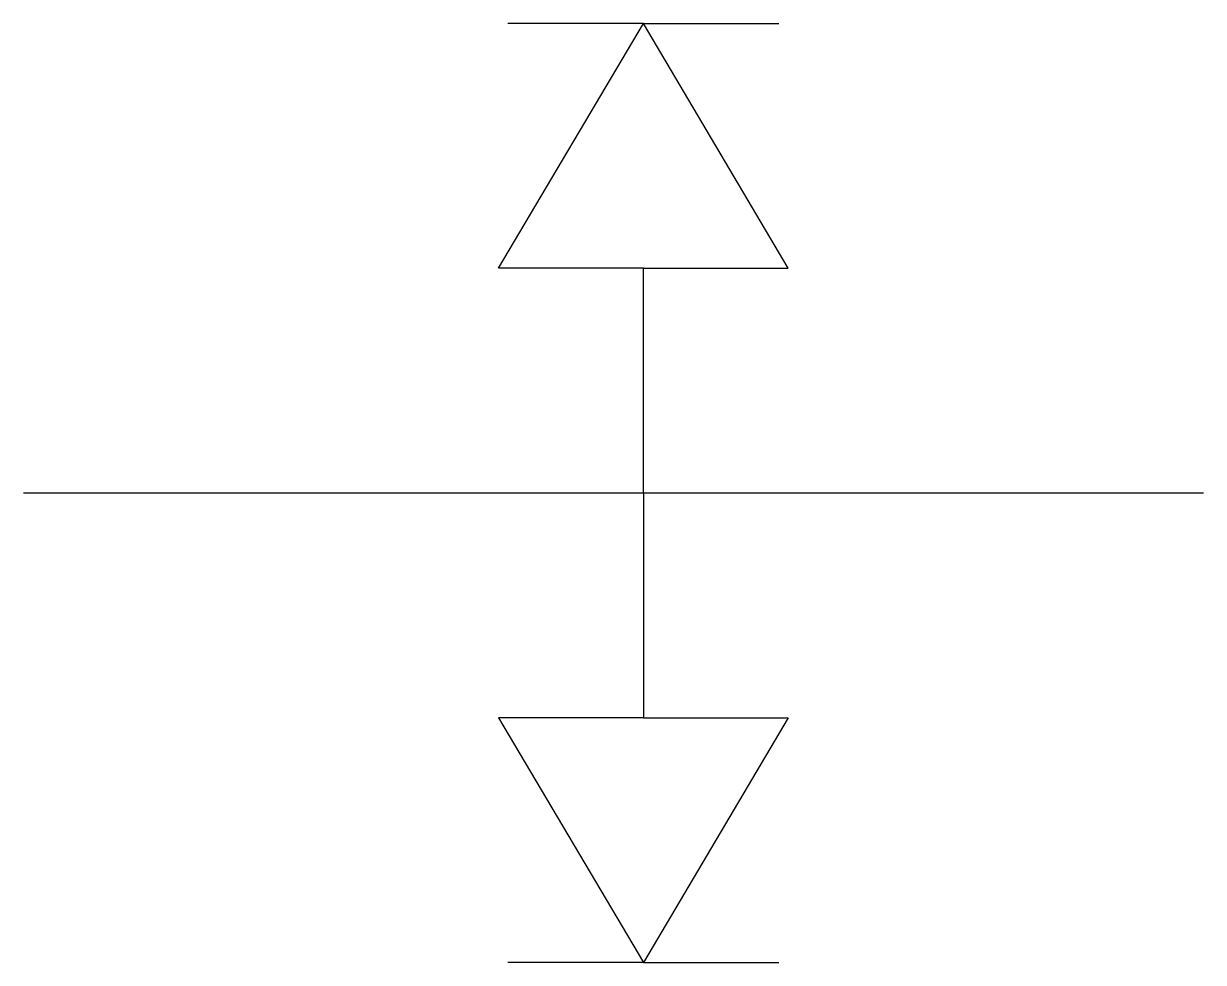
# Model space of a CAD drawing. Header units: metres. Extents: x -20720 to -19689, y -147495 to -146674.
import ezdxf

# ---------------------------------------------------------------- set-up
doc = ezdxf.new("R2010")
doc.units = ezdxf.units.M
doc.layers.add('DET1', color=1, linetype='Continuous')
doc.layers.add('G', color=3, linetype='Continuous')

msp = doc.modelspace()

# ---------------------------------------------------------------- linework, layer by layer
at = {"layer": 'DET1'}
for p, q in [((-20305.35, -146888), (-20178.62, -146674.16)), ((-20178.62, -146674.16), (-20297.14, -146674.16)), ((-20178.62, -146674.16), (-20060.1, -146674.16)), ((-20051.89, -146888), (-20178.62, -146674.16)), ((-20178.62, -146888), (-20305.35, -146888)), ((-20178.62, -146888), (-20051.89, -146888)), ((-20178.62, -147084.55), (-20178.62, -146888)), ((-20178.62, -147084.55), (-20178.62, -147281.11)), ((-20305.35, -147281.11), (-20178.62, -147494.95)), ((-20178.62, -147281.11), (-20305.35, -147281.11)), ((-20051.89, -147281.11), (-20178.62, -147494.95)), ((-20178.62, -147281.11), (-20051.89, -147281.11)), ((-20178.62, -147494.95), (-20297.14, -147494.95)), ((-20178.62, -147494.95), (-20060.1, -147494.95))]:
    msp.add_line(p, q, dxfattribs=at)
at = {"layer": 'G'}
msp.add_line((-20720.49, -147084.55), (-19688.97, -147084.55), dxfattribs=at)

doc.saveas('drawing.dxf')
